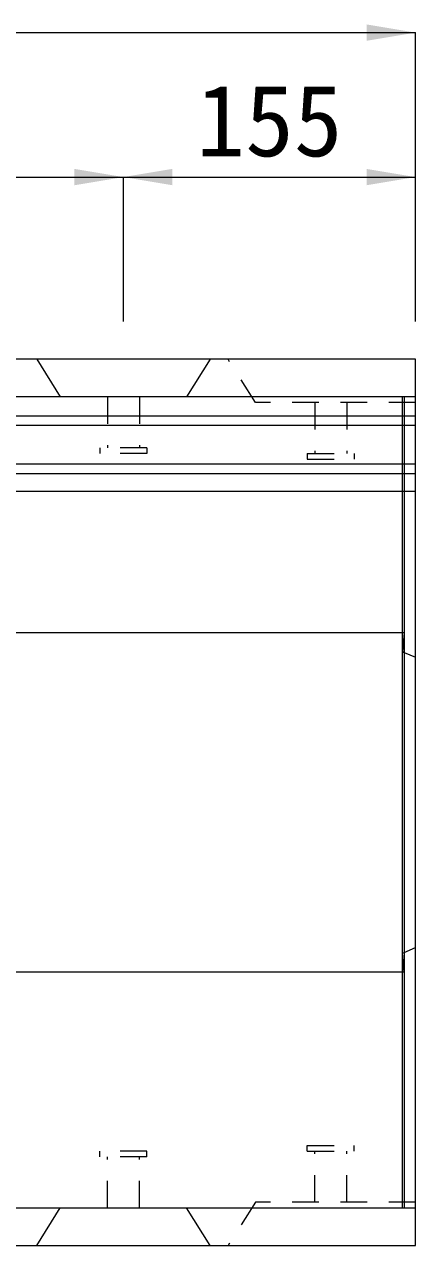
# Model space of a CAD drawing. Units: millimetres at full size; details may follow other scales. Extents: x 5964 to 125098, y -10801 to 28073.
# Drawn here: x 99127 to 99335, y 3450 to 4098 of the extents above; entities that cross this region are included whole.
import ezdxf
from ezdxf.enums import TextEntityAlignment as Align

# ---------------------------------------------------------------- set-up
doc = ezdxf.new("R2010")
doc.units = ezdxf.units.MM
doc.header["$LTSCALE"] = 19
doc.linetypes.add('USER1', pattern=[1.35, 0.75, -0.6])
for name, color, linetype, lineweight in [('インサート', 3, 'USER1', 9), ('寸法線', 7, 'Continuous', 9), ('本体', 2, 'Continuous', 9)]:
    doc.layers.add(name, color=color, linetype=linetype, lineweight=lineweight)
doc.styles.add('ＭＳ ゴシック', font='')
doc.styles.get('ＭＳ ゴシック').set_extended_font_data('MS Gothic')

# ---------------------------------------------------------------- blocks, each defined once
blk = doc.blocks.new('filled_arrow')
at = {"color": 0, "linetype": 'Continuous', "lineweight": -2}
blk.add_solid([(7.5, 1.25), (0, 0), (7.5, -1.25)], dxfattribs=at)

msp = doc.modelspace()

# ---------------------------------------------------------------- linework, layer by layer
at = {"layer": 'インサート'}
for p, q in [((99171.18, 3900.41), (99171.18, 3873.41)), ((99188.18, 3900.41), (99188.18, 3873.41)), ((99281.18, 3897.41), (99281.18, 3870.41)), ((99298.18, 3897.41), (99298.18, 3870.41)), ((99167.18, 3873.41), (99167.18, 3870.41)), ((99192.18, 3873.41), (99167.18, 3873.41)), ((99192.18, 3873.41), (99192.18, 3870.41)), ((99192.18, 3870.41), (99167.18, 3870.41)), ((99277.18, 3870.41), (99302.18, 3870.41)), ((99277.18, 3870.41), (99277.18, 3867.41)), ((99277.18, 3867.41), (99302.18, 3867.41)), ((99302.18, 3870.41), (99302.18, 3867.41)), ((99277.18, 3503.41), (99302.18, 3503.41)), ((99277.18, 3500.41), (99277.18, 3503.41)), ((99302.18, 3500.41), (99302.18, 3503.41)), ((99192.18, 3500.41), (99167.18, 3500.41)), ((99167.18, 3497.41), (99167.18, 3500.41)), ((99192.18, 3497.41), (99167.18, 3497.41)), ((99171.18, 3470.41), (99171.18, 3497.41)), ((99188.18, 3470.41), (99188.18, 3497.41)), ((99192.18, 3497.41), (99192.18, 3500.41)), ((99277.18, 3500.41), (99302.18, 3500.41)), ((99281.18, 3473.41), (99281.18, 3500.41)), ((99298.18, 3473.41), (99298.18, 3500.41))]:
    msp.add_line(p, q, dxfattribs=at)
at = {"layer": '寸法線'}
for p, q in [((98336.68, 4093.62), (99334.68, 4093.62)), ((99334.68, 3940.41), (99334.68, 4093.62)), ((98491.68, 4017.01), (99179.68, 4017.01)), ((99179.68, 3940.41), (99179.68, 4017.01)), ((99179.68, 4017.01), (99334.68, 4017.01)), ((99179.68, 3940.41), (99179.68, 4017.01)), ((99334.68, 3940.41), (99334.68, 4017.01))]:
    msp.add_line(p, q, dxfattribs=at)
at = {"layer": '本体'}
for p, q in [((99334.68, 3920.41), (98336.68, 3920.41)), ((99133.68, 3920.41), (99146.18, 3900.41)), ((99225.68, 3920.41), (99213.18, 3900.41)), ((99334.68, 3900.41), (99334.68, 3920.41)), ((99328.68, 3775.41), (98342.68, 3775.41)), ((99328.68, 3764.98), (99334.68, 3762.41)), ((99328.68, 3605.84), (99334.68, 3608.41)), ((99328.68, 3595.41), (98342.68, 3595.41)), ((99133.68, 3450.41), (99146.18, 3470.41)), ((99225.68, 3450.41), (99213.18, 3470.41)), ((99334.68, 3450.41), (99334.68, 3470.41)), ((98336.68, 3450.41), (99334.68, 3450.41))]:
    msp.add_line(p, q, dxfattribs=at)
at = {"layer": '本体', "linetype": 'USER1'}
for p, q in [((99249.68, 3897.41), (99235.18, 3920.41)), ((99334.68, 3897.41), (99249.68, 3897.41)), ((99249.68, 3473.41), (99235.18, 3450.41)), ((99334.68, 3473.41), (99249.68, 3473.41))]:
    msp.add_line(p, q, dxfattribs=at)
at = {"layer": '本体', "lineweight": 20}
for p, q in [((99334.68, 3900.41), (98336.68, 3900.41)), ((99334.68, 3470.41), (99334.68, 3900.41)), ((98336.68, 3470.41), (99334.68, 3470.41))]:
    msp.add_line(p, q, dxfattribs=at)
at = {"layer": '本体', "color": 4, "lineweight": 5}
for p, q in [((99327.68, 3470.41), (99327.68, 3900.41)), ((98336.68, 3864.91), (99334.68, 3864.91)), ((98336.68, 3850.41), (99334.68, 3850.41)), ((99328.68, 3775.41), (99327.68, 3765.41)), ((99327.68, 3765.41), (99328.68, 3764.98)), ((99327.68, 3605.41), (99328.68, 3605.84)), ((99328.68, 3595.41), (99327.68, 3605.41))]:
    msp.add_line(p, q, dxfattribs=at)
at = {"layer": '本体', "lineweight": 5}
for p, q in [((99328.68, 3900.41), (99328.68, 3470.41)), ((98336.68, 3885.41), (99334.68, 3885.41))]:
    msp.add_line(p, q, dxfattribs=at)
at = {"layer": '本体', "lineweight": 13}
for p, q in [((98336.68, 3890.41), (99334.68, 3890.41)), ((98336.68, 3859.91), (99334.68, 3859.91))]:
    msp.add_line(p, q, dxfattribs=at)

# ---------------------------------------------------------------- block references
at = {"layer": '寸法線', "xscale": 3.47, "yscale": 3.47, "rotation": 180}
for p in [(99334.68, 4093.62), (99179.68, 4017.01), (99334.68, 4017.01)]:
    msp.add_blockref('filled_arrow', p, dxfattribs=at)
at = {"layer": '寸法線', "xscale": 3.47, "yscale": 3.47}
msp.add_blockref('filled_arrow', (99179.68, 4017.01), dxfattribs=at)

# ---------------------------------------------------------------- texts
at = {"layer": '寸法線', "style": 'ＭＳ ゴシック'}
msp.add_text('155', height=37.98, dxfattribs=at).set_placement((99257.18, 4047.01), align=Align.MIDDLE_CENTER)

doc.saveas('drawing.dxf')
